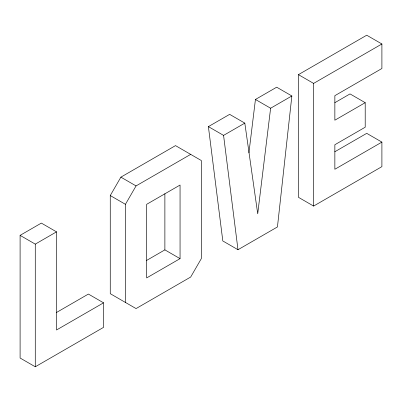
<?xml version="1.0" encoding="UTF-8"?>
<svg xmlns="http://www.w3.org/2000/svg" width="402" height="402" viewBox="0 0 402 402"><rect width="100%" height="100%" fill="white"/><g stroke="black" fill="none" stroke-linecap="round" stroke-linejoin="round"><path stroke-width="0.6" d="M291.862 95.962L277.445 226.944L237.989 249.722L222.814 240.964L208.397 126.625L229.642 114.359L244.818 123.123L257.717 213.799L270.616 108.228L291.862 95.962L276.687 87.199L255.441 99.465L248.918 152.876M110.259 195.553L120.881 177.151L175.503 145.619L201.301 160.514L201.301 258.642L190.679 277.038L136.057 308.575L110.259 293.681L110.259 195.553L125.434 204.311L125.434 302.44M125.434 204.311L136.057 185.915L190.679 154.378M20.1 235.361L41.346 223.095L56.521 231.859L56.521 329.987L103.565 302.827L103.565 327.359L35.276 366.785L20.1 358.021L20.1 235.361L35.276 244.125L56.521 231.859M298.435 74.641L366.724 35.215L381.9 43.979L381.9 68.511L334.856 95.671L334.856 120.203L365.207 102.681L365.207 127.213L334.856 144.735L334.856 169.267L381.9 142.107L381.9 166.639L313.61 206.065L298.435 197.302L298.435 74.641L313.61 83.405L381.9 43.979M208.397 126.625L223.572 135.384L244.818 123.123M334.856 102.681L350.031 93.917L365.207 102.681M56.486 312.485L88.39 294.063L103.565 302.827M146.574 260.446L164.88 249.878L180.056 258.642L180.056 185.046L146.68 204.311L146.68 277.908L180.056 258.642M334.821 151.765L366.724 133.343L381.9 142.107M255.441 99.465L270.616 108.228M120.881 177.151L136.057 185.915M223.572 135.384L237.989 249.722M313.61 83.405L313.61 206.065M164.88 193.744L164.88 249.878M35.276 244.125L35.276 366.785"/></g></svg>
